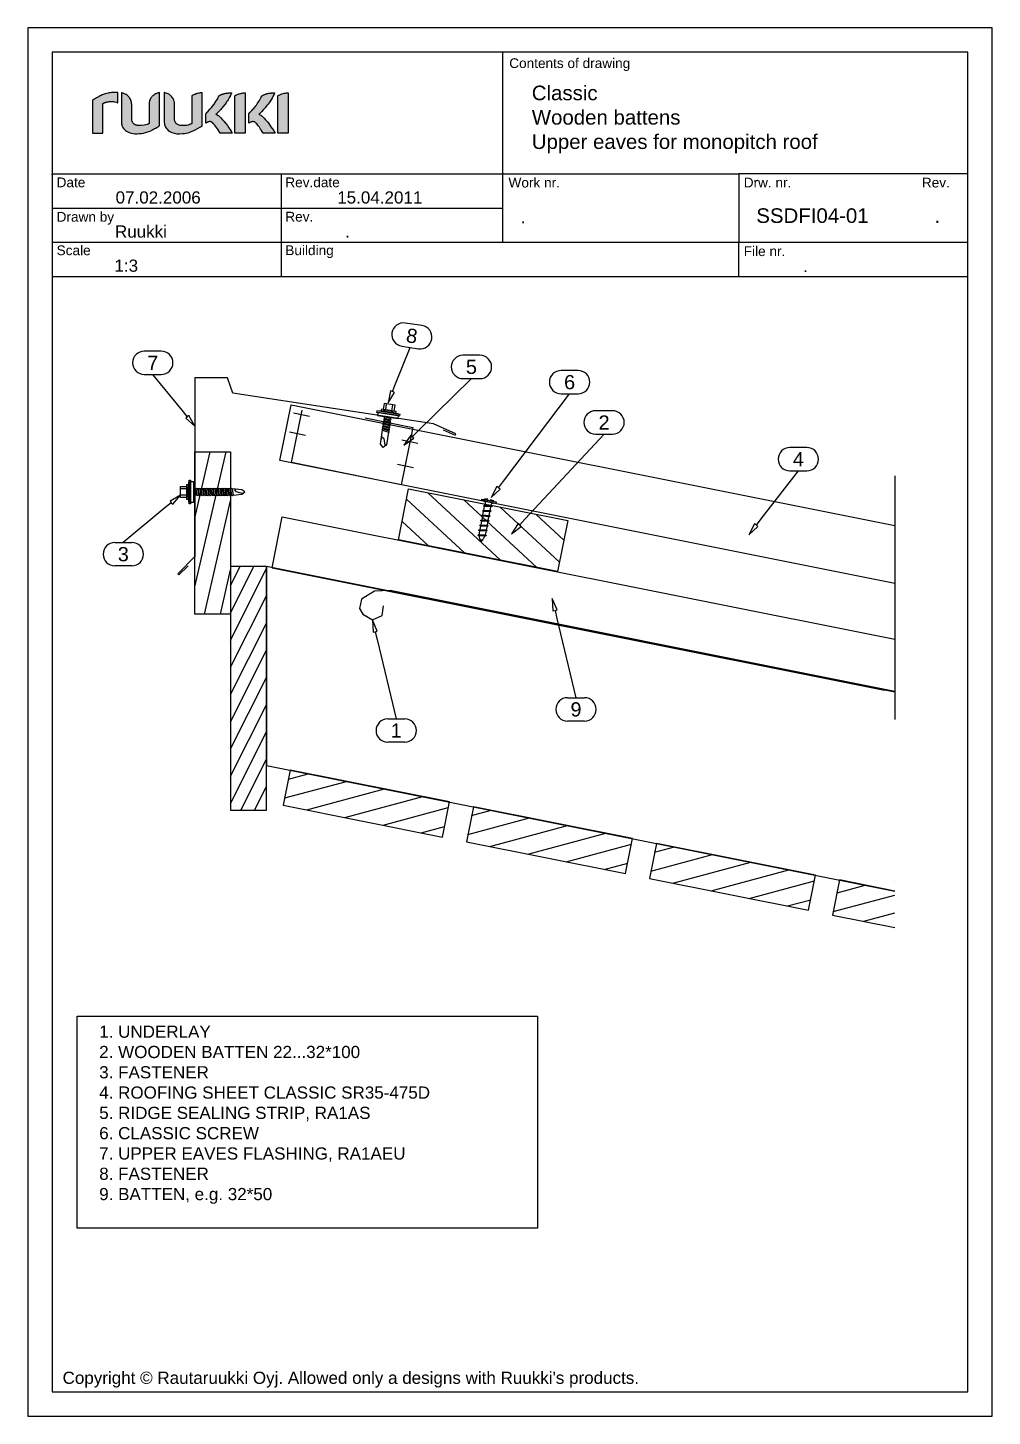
# Model space of a CAD drawing. Extents: x 2509 to 12199, y -2580 to 855.
# Drawn here: x 4762 to 5356, y -855 to 0 of the extents above; entities that cross this region are included whole.
import ezdxf
from ezdxf.enums import TextEntityAlignment as Align

# ---------------------------------------------------------------- set-up
doc = ezdxf.new("R2010")
doc.units = 0
doc.header["$LTSCALE"] = 50
doc.header["$PDSIZE"] = 50
doc.linetypes.add('PKL', pattern=[7, 3, -2, 0, -2])
doc.layers.get('0').update_dxf_attribs({"color": 1, "linetype": 'CONTINUOUS', "plot": 0})
doc.layers.add('DET_RAAMIT', color=7, linetype='CONTINUOUS')
doc.layers.add('RUUKKI', color=7, linetype='CONTINUOUS')
doc.styles.add('arial', font='ARIAL.TTF')

# ---------------------------------------------------------------- blocks, each defined once
blk = doc.blocks.new('A$C4C3E0FF2')
at = {"layer": 'RUUKKI', "color": 2}
for p, q in [((-34.05, 55.08), (-38.36, 33.5)), ((0, 48.27), (-34.05, 55.08)), ((-38.36, 33.5), (0, 25.83))]:
    blk.add_line(p, q, dxfattribs=at)
at = {"layer": 'RUUKKI', "color": 1}
for p, q in [((-35.61, 47.25), (-18.23, 51.91)), ((-37.94, 35.63), (0, 45.8)), ((-19.16, 29.66), (0, 34.8))]:
    blk.add_line(p, q, dxfattribs=at)
blk = doc.blocks.new('A$C3EC32FBC')
at = {"layer": 'RUUKKI', "color": 2}
for p, q in [((-108.45, 44.13), (-112.77, 22.55)), ((-10.39, 24.51), (-108.45, 44.13)), ((-112.77, 22.55), (-14.71, 2.94)), ((-14.71, 2.94), (-10.39, 24.51))]:
    blk.add_line(p, q, dxfattribs=at)
at = {"layer": 'RUUKKI', "color": 1}
for p, q in [((-111.87, 27.04), (-73.89, 37.21)), ((-109.55, 38.66), (-97.4, 41.92)), ((-98.33, 19.67), (-50.39, 32.51)), ((-74.82, 14.96), (-26.88, 27.81)), ((-51.32, 10.26), (-11.09, 21.04)), ((-27.81, 5.56), (-13.41, 9.42))]:
    blk.add_line(p, q, dxfattribs=at)
blk = doc.blocks.new('A$C348756DF')
at = {"color": 5}
blk.add_line((146.95, 400.81), (146.95, 523.19), dxfattribs=at)
at = {"layer": 'RUUKKI', "color": 5}
for p, q in [((534.01, 445.77), (146.95, 523.19)), ((146.95, 400.81), (534.01, 323.4))]:
    blk.add_line(p, q, dxfattribs=at)
blk = doc.blocks.new('A$C6B8A0B27')
at = {"layer": 'RUUKKI', "color": 5}
for p, q in [((3.56, -0.71), (9.83, 30.67)), ((9.83, 30.67), (387.06, -44.78)), ((3.56, -0.71), (380.78, -76.16))]:
    blk.add_line(p, q, dxfattribs=at)
blk = doc.blocks.new('A$C1F2B6DF7')
at = {"layer": 'RUUKKI', "color": 1}
for p, q in [((-22, 138.32), (-16.16, 150)), ((-22, 121.55), (-7.78, 150)), ((-22, 104.78), (0, 148.78)), ((-22, 88.01), (0, 132.01)), ((-22, 71.24), (0, 115.24)), ((-22, 54.47), (0, 98.47)), ((-22, 37.7), (0, 81.7)), ((-22, 20.93), (0, 64.93)), ((-22, 4.16), (0, 48.16)), ((-15.69, 0), (0, 31.39)), ((-7.31, 0), (0, 14.62))]:
    blk.add_line(p, q, dxfattribs=at)
at = {"layer": 'RUUKKI', "color": 2}
for p, q in [((0, 150), (-22, 150)), ((-22, 150), (-22, 0)), ((0, 0), (0, 150)), ((-22, 0), (0, 0))]:
    blk.add_line(p, q, dxfattribs=at)
at = {"layer": 'RUUKKI', "color": 5}
blk.add_line((0, 150), (0, 27.62), dxfattribs=at)
blk = doc.blocks.new('A$C1BC70346')
at = {"layer": 'RUUKKI', "color": 2}
for p, q in [((-320.38, 232.95), (-328.38, 228.1)), ((-310.8, 233.31), (-320.38, 232.95)), ((0.1, 171.13), (-310.8, 233.31)), ((-328.38, 228.1), (-329.72, 222.29)), ((-315.77, 218.04), (-314.92, 223.86)), ((-329.72, 222.29), (-327.66, 218.77)), ((-327.66, 218.77), (-321.72, 215.26)), ((-321.72, 215.26), (-315.77, 218.04))]:
    blk.add_line(p, q, dxfattribs=at)
blk = doc.blocks.new('A$C03FF51AC')
at = {"layer": 'RUUKKI', "color": 2}
for p, q in [((0, 19.61), (6.28, 50.99)), ((6.28, 50.99), (104.33, 31.38)), ((104.33, 31.38), (98.06, 0)), ((98.06, 0), (0, 19.61))]:
    blk.add_line(p, q, dxfattribs=at)
at = {"layer": 'RUUKKI', "color": 1}
for p, q in [((5, 44.63), (40.72, 11.47)), ((18.17, 48.61), (62.97, 7.02)), ((40.41, 44.16), (85.21, 2.57)), ((62.66, 39.71), (99.21, 5.77)), ((84.9, 35.26), (101.95, 19.44)), ((2.27, 30.96), (18.48, 15.92))]:
    blk.add_line(p, q, dxfattribs=at)
blk = doc.blocks.new('A$C60F20828')
at = {"layer": 'RUUKKI', "color": 1}
for p, q in [((-3.06, 13.21), (-23.06, 13.21)), ((-23.06, 13.21), (-23.06, -96.79)), ((0.36, 3.81), (-3.06, 13.21)), ((123.91, -15.14), (0.36, 3.81)), ((137.65, -21.17), (123.91, -15.14)), ((129.92, -18.87), (137.25, -22.09)), ((137.25, -22.09), (137.65, -21.17)), ((-23.06, -96.79), (-33.67, -107.4)), ((-32.96, -108.1), (-27.3, -102.45)), ((-33.67, -107.4), (-32.96, -108.1))]:
    blk.add_line(p, q, dxfattribs=at)
blk = doc.blocks.new('A$C24F5666F')
at = {"layer": 'RUUKKI', "color": 1}
for p, q in [((-5.3, 93.64), (-4.54, 98.97)), ((-6.06, 93.64), (-9.87, 93.64)), ((-6.06, 89.83), (-9.87, 89.83)), ((-4.54, 84.5), (-5.3, 89.83)), ((-1.72, 93.64), (-1.87, 93.64)), ((-1.19, 89.83), (-1.87, 89.83)), ((0.34, 89.83), (-0.42, 89.83)), ((1.86, 89.83), (1.1, 89.83)), ((3.39, 89.83), (2.62, 89.83)), ((4.91, 89.83), (4.15, 89.83)), ((7.96, 89.83), (7.2, 89.83)), ((9.48, 89.83), (8.72, 89.83)), ((19.61, 93.64), (18.85, 93.64)), ((20.15, 89.83), (19.39, 89.83))]:
    blk.add_line(p, q, dxfattribs=at)
for points in [[(-6.06, 88.31), (-9.87, 88.31), (-9.87, 95.16), (-6.06, 95.16)], [(-5.3, 87.16), (-6.06, 87.16), (-6.06, 96.31), (-5.3, 96.31)], [(-3.78, 84.5), (-4.54, 84.5), (-4.54, 98.97), (-3.78, 98.97)], [(-1.87, 85.26), (-3.78, 85.26), (-3.78, 98.21), (-1.87, 98.21)], [(-0.73, 89.37), (-1.19, 89.83), (-1.72, 93.64), (-1.41, 94.17), (-0.96, 93.64), (-0.42, 89.83)], [(0.8, 89.37), (0.34, 89.83), (-0.2, 93.64), (0.11, 94.17), (0.57, 93.64), (1.1, 89.83)], [(2.32, 89.37), (1.86, 89.83), (1.33, 93.64), (1.63, 94.17), (2.09, 93.64), (2.62, 89.83)], [(3.84, 89.37), (3.39, 89.83), (2.85, 93.64), (3.16, 94.17), (3.61, 93.64), (4.15, 89.83)], [(5.37, 89.37), (4.91, 89.83), (4.38, 93.64), (4.68, 94.17), (5.14, 93.64), (5.67, 89.83)], [(6.89, 89.37), (6.43, 89.83), (5.9, 93.64), (6.2, 94.17), (6.66, 93.64), (7.2, 89.83)], [(8.41, 89.37), (7.96, 89.83), (7.42, 93.64), (7.73, 94.17), (8.19, 93.64), (8.72, 89.83)], [(9.94, 89.37), (9.48, 89.83), (8.95, 93.64), (9.25, 94.17), (9.71, 93.64), (10.24, 89.83)], [(11.46, 89.37), (11, 89.83), (10.47, 93.64), (10.78, 94.17), (11.23, 93.64), (11.77, 89.83)], [(12.99, 89.37), (12.53, 89.83), (12, 93.64), (12.3, 94.17), (12.76, 93.64), (13.29, 89.83)], [(14.51, 89.37), (14.05, 89.83), (13.52, 93.64), (13.82, 94.17), (14.28, 93.64), (14.81, 89.83)], [(16.03, 89.37), (15.58, 89.83), (15.04, 93.64), (15.35, 94.17), (15.8, 93.64), (16.34, 89.83)], [(17.56, 89.37), (17.1, 89.83), (16.57, 93.64), (16.87, 94.17), (17.33, 93.64), (17.86, 89.83)], [(19.08, 89.37), (18.62, 89.83), (18.09, 93.64), (18.4, 94.17), (18.85, 93.64), (19.39, 89.83)], [(20.6, 89.37), (20.15, 89.83), (19.61, 93.64), (19.92, 94.17), (20.38, 93.64), (20.91, 89.83)], [(22.13, 89.37), (21.67, 89.83), (21.14, 93.64), (21.44, 94.17), (21.9, 93.64), (22.43, 89.83)]]:
    blk.add_lwpolyline(points, close=True, dxfattribs=at)
for points in [[(-0.2, 93.64), (-0.96, 93.64)], [(1.33, 93.64), (0.57, 93.64)], [(2.85, 93.64), (2.09, 93.64)], [(4.38, 93.64), (3.61, 93.64)], [(5.9, 93.64), (5.14, 93.64)], [(5.67, 89.83), (6.43, 89.83)], [(7.42, 93.64), (6.66, 93.64)], [(8.95, 93.64), (8.19, 93.64)], [(10.47, 93.64), (9.71, 93.64)], [(10.24, 89.83), (11, 89.83)], [(12, 93.64), (11.23, 93.64)], [(11.77, 89.83), (12.53, 89.83)], [(13.52, 93.64), (12.76, 93.64)], [(13.29, 89.83), (14.05, 89.83)], [(15.04, 93.64), (14.28, 93.64)], [(14.81, 89.83), (15.58, 89.83)], [(16.57, 93.64), (15.8, 93.64)], [(16.34, 89.83), (17.1, 89.83)], [(18.09, 93.64), (17.33, 93.64)], [(17.86, 89.83), (18.62, 89.83)], [(21.14, 93.64), (20.38, 93.64)], [(20.91, 89.83), (21.67, 89.83)], [(22.43, 89.83), (27.8, 90.33), (29.7, 91.74), (27.8, 93.14), (21.9, 93.64)], [(25.13, 93.37), (23.22, 92.99), (24.14, 91.92), (28.1, 90.97), (27.89, 90.43)]]:
    blk.add_lwpolyline(points, dxfattribs=at)
blk = doc.blocks.new('A$C25515262')
at = {"layer": 'RUUKKI', "color": 1}
for p, q in [((78.78, -16.63), (79.36, -12.86)), ((82.55, -17.2), (83.12, -13.44)), ((78.66, -17.38), (73.28, -17.32)), ((77.43, -25.44), (77.54, -24.68)), ((77.66, -23.93), (77.78, -23.18)), ((77.89, -22.42), (78.01, -21.67)), ((78.12, -20.92), (78.14, -20.77)), ((81.34, -25.04), (81.46, -24.28)), ((81.58, -23.53), (81.69, -22.78)), ((81.81, -22.02), (81.91, -21.35)), ((87.59, -19.52), (82.43, -17.96)), ((76.97, -28.45), (77.08, -27.7)), ((77.2, -26.94), (77.31, -26.19)), ((80.65, -29.55), (80.77, -28.8)), ((80.88, -28.05), (81, -27.29)), ((81.11, -26.54), (81.23, -25.79))]:
    blk.add_line(p, q, dxfattribs=at)
for points in [[(85.07, -18.36), (85.18, -17.61), (76.14, -16.22), (76.03, -16.97)], [(84.05, -17.43), (84.63, -13.67), (77.85, -12.63), (77.27, -16.39)], [(87.47, -20.27), (87.59, -19.52), (73.28, -17.32), (73.16, -18.08)], [(86.43, -22.04), (86.72, -20.16), (73.92, -18.19), (73.63, -20.07)], [(81.5, -27.06), (81.11, -26.54), (77.43, -25.44), (76.86, -25.66), (77.31, -26.19), (81, -27.29)], [(81.73, -25.56), (81.34, -25.04), (77.66, -23.93), (77.09, -24.15), (77.54, -24.68), (81.23, -25.79)], [(81.96, -24.05), (81.58, -23.53), (77.89, -22.42), (77.32, -22.65), (77.78, -23.18), (81.46, -24.28)], [(82.19, -22.54), (81.81, -22.02), (78.12, -20.92), (77.55, -21.14), (78.01, -21.67), (81.69, -22.78)], [(81.03, -30.08), (80.65, -29.55), (76.97, -28.45), (76.39, -28.67), (76.85, -29.2), (80.54, -30.31)], [(81.26, -28.57), (80.88, -28.05), (77.2, -26.94), (76.62, -27.16), (77.08, -27.7), (80.77, -28.8)]]:
    blk.add_lwpolyline(points, close=True, dxfattribs=at)
for points in [[(80.54, -30.31), (79.32, -38.24), (77.15, -39.84), (75.55, -37.67), (76.85, -29.2)], [(75.96, -35.03), (76.62, -33.2), (77.54, -34.27), (78.14, -38.37), (79.21, -38.32)], [(76.97, -28.45), (76.99, -28.33)], [(80.67, -29.43), (80.65, -29.55)]]:
    blk.add_lwpolyline(points, dxfattribs=at)
blk = doc.blocks.new('A$C10E95AC4')
at = {"layer": 'RUUKKI', "color": 1}
for p, q in [((-44, 29.79), (-34.54, 70.77)), ((-44, -12.55), (-24.76, 70.77)), ((-38.08, -29.23), (-22, 40.4)), ((-28.3, -29.23), (-22, -1.94))]:
    blk.add_line(p, q, dxfattribs=at)
at = {"layer": 'RUUKKI', "color": 2}
for p, q in [((-44, -29.23), (-44, 70.77)), ((-44, 70.77), (-22, 70.77)), ((-22, 70.77), (-22, -29.23)), ((-22, -29.23), (-44, -29.23))]:
    blk.add_line(p, q, dxfattribs=at)
blk = doc.blocks.new('ruukki_dwg')
at = {"layer": 'RUUKKI'}
for points in [[(-27.9, 99.7), (-27.9, 57.3), (-14.6, 57.3), (-14.6, 95.4), (-14, 95.7), (-13.7, 95.9), (-13.4, 96), (-13.1, 96.2), (-12.8, 96.3), (-12.5, 96.4), (-12.1, 96.6), (-11.5, 96.8), (-11.1, 96.9), (-10.8, 97), (-10.4, 97.1), (-10.1, 97.2), (-9.8, 97.3), (-9.1, 97.5), (-8.4, 97.6), (-7.4, 97.8), (-6.7, 97.9), (-5.8, 98.1), (-4.9, 98.1), (-3.3, 98.1), (-1.1, 98), (0.3, 97.8), (2.3, 97.3), (3.8, 96.6), (4.2, 96.4), (4.3, 96.4), (4.4, 96.4), (4.4, 96.4), (4.4, 109.6), (4.2, 109.7), (3.9, 109.7), (3.7, 109.7), (2.4, 109.7), (1.3, 109.7), (0.1, 109.7), (-1, 109.6), (-2.1, 109.5), (-3.6, 109.4), (-5.1, 109.2), (-6.5, 109), (-7.8, 108.8), (-9.9, 108.3), (-11.5, 107.8), (-13, 107.3), (-14.2, 106.9), (-15.4, 106.4), (-16.9, 105.7), (-18.1, 105.2), (-19.4, 104.5), (-23, 102.6), (-25.5, 101.1), (-26.5, 100.5), (-27.3, 100), (-27.6, 99.9), (-27.9, 99.7)], [(9.1, 109.3), (9.1, 72.2), (9.1, 70.8), (9.3, 69.4), (9.6, 68.1), (10, 66.9), (10.3, 66.1), (10.7, 65.4), (11.1, 64.6), (11.8, 63.6), (12.3, 63), (13.4, 61.8), (14.3, 61), (15.6, 60.1), (16.6, 59.4), (18.1, 58.7), (18.9, 58.3), (20.4, 57.8), (22.1, 57.3), (24.2, 56.9), (26.3, 56.7), (29.3, 56.7), (32, 56.9), (35, 57.2), (37.3, 57.6), (41.4, 58.6), (45.8, 60.2), (49.1, 61.9), (51.7, 63.3), (53, 64), (54.8, 65.1), (56, 65.8), (56.9, 66.4), (57.6, 66.9), (57.8, 67), (57.8, 88.2), (57.8, 109.5), (57.1, 109.3), (56.5, 109.1), (55.8, 108.9), (55.5, 108.8), (54.8, 108.6), (53.9, 108.2), (52.7, 107.7), (51.6, 107), (50.5, 106.3), (49.9, 105.9), (49.2, 105.2), (48.7, 104.8), (48.1, 104.1), (47.6, 103.6), (47.2, 103.1), (46.9, 102.5), (46.5, 102), (46.3, 101.7), (45.9, 100.8), (45.3, 99.2), (45, 98.2), (44.8, 97.1), (44.6, 96), (44.6, 95.3), (44.6, 94.5), (44.6, 69.8), (43.4, 69.2), (42.1, 68.7), (40.4, 68.1), (38.4, 67.6), (34.6, 67.1), (33.3, 67.1), (31.3, 67.2), (29.8, 67.4), (28.7, 67.6), (27.7, 67.9), (26.7, 68.3), (25.4, 69), (24.6, 69.8), (23.7, 70.9), (23.2, 71.7), (22.8, 72.7), (22.5, 73.7), (22.4, 74.3), (22.3, 74.9), (22.3, 75.6), (22.3, 76.2), (22.3, 76.6), (22.3, 94.3), (22.2, 95.5), (22, 97.3), (21.7, 98.4), (21.3, 99.7), (20.6, 101.2), (19.6, 102.9), (19, 103.7), (18.6, 104.1), (17.9, 104.9), (16.9, 105.7), (16.4, 106.1), (15.3, 106.8), (14.1, 107.5), (13.2, 107.9), (12.3, 108.3), (11.4, 108.7), (10.7, 108.9), (10.1, 109.1), (9.7, 109.1), (9.4, 109.2), (9.1, 109.3)], [(64, 109.5), (64, 72.2), (64, 71.3), (64.1, 70.3), (64.4, 68.5), (64.8, 67.3), (65.2, 66.1), (65.8, 65), (66.7, 63.6), (67.7, 62.4), (69.2, 61), (71.2, 59.6), (73.8, 58.3), (77, 57.3), (80.3, 56.8), (83.6, 56.7), (87.5, 56.9), (89.9, 57.2), (92.2, 57.6), (94.3, 58.1), (95.9, 58.5), (97.4, 59), (101, 60.4), (104.3, 62), (107.6, 63.8), (110.6, 65.7), (112.6, 67), (112.6, 109.2), (112.2, 109.2), (111.7, 109.1), (111.2, 109.1), (110.8, 109.1), (110.1, 109), (109.1, 108.8), (108.6, 108.7), (108.1, 108.6), (106.5, 108.2), (105.8, 108.1), (105.1, 107.9), (104.5, 107.7), (104.2, 107.6), (104, 107.5), (103.4, 107.3), (103.1, 107.2), (102.6, 107), (102.2, 106.8), (101.7, 106.6), (100.8, 106.1), (100.3, 105.8), (100, 105.6), (99.7, 105.5), (99.5, 105.3), (99.5, 69.8), (98.9, 69.5), (98, 69.1), (97.3, 68.8), (96.3, 68.4), (95.6, 68.2), (94.6, 67.9), (92.9, 67.5), (91.9, 67.3), (90.7, 67.2), (89.8, 67.1), (88.5, 67.1), (87.2, 67.1), (86.2, 67.2), (85.3, 67.3), (84.4, 67.4), (83.3, 67.7), (82.3, 68), (81.2, 68.5), (80.5, 68.9), (79.8, 69.4), (79.5, 69.7), (78.8, 70.4), (78.4, 71), (78, 71.9), (77.7, 72.6), (77.5, 73.2), (77.3, 74.3), (77.2, 75.2), (77.2, 76.2), (77.2, 76.5), (77.2, 94.5), (77.1, 95.3), (77, 96.8), (76.6, 98.5), (76.3, 99.5), (75.8, 100.8), (75.2, 102), (74.3, 103.3), (73.2, 104.6), (72, 105.7), (70.5, 106.8), (69, 107.7), (67.8, 108.2), (66.6, 108.7), (66, 108.9), (65.3, 109.1), (64.3, 109.4), (64, 109.5)], [(117.3, 82.4), (118, 83.1), (119.1, 84.2), (119.7, 84.9), (120.6, 85.9), (122.5, 88), (124.5, 90.3), (126.3, 92.5), (128, 94.7), (130.5, 98.7), (132, 101.2), (132.9, 103), (133.5, 104.2), (134, 105.3), (134.3, 105.5), (134.8, 105.8), (135.3, 106), (135.9, 106.4), (136.4, 106.6), (137, 106.8), (137.6, 107.1), (138.3, 107.4), (138.7, 107.5), (139, 107.6), (139.5, 107.7), (139.9, 107.9), (140.3, 108), (140.8, 108.1), (141.2, 108.2), (141.7, 108.3), (142.7, 108.5), (143.4, 108.7), (144.2, 108.8), (144.9, 108.8), (145.6, 108.9), (146.3, 109), (148.5, 109.1), (149.8, 109.2), (150.1, 109.2), (150.3, 109.2), (150.3, 109), (150.2, 108.8), (150, 108.3), (149.6, 107.4), (149.3, 106.7), (149, 106), (148.8, 105.7), (147.6, 103.4), (146.8, 101.9), (145.8, 100.3), (145, 99), (143.9, 97.4), (143.1, 96.4), (141.9, 94.7), (139.2, 91.3), (138.1, 89.9), (137.4, 89.1), (136.4, 87.9), (134.3, 85.6), (133.2, 84.5), (132.2, 83.5), (130.8, 82.1), (130.2, 81.6), (130.6, 81.5), (131.4, 81.2), (131.7, 81), (132.4, 80.6), (133.4, 79.9), (134.2, 79.3), (134.4, 79.1), (135.6, 78), (136.6, 76.9), (138.7, 74.6), (140.3, 72.8), (142.9, 69.7), (144.8, 67.1), (146.8, 64.2), (149.1, 60.8), (149.4, 60.4), (150, 59.3), (150.4, 58.6), (150.9, 57.8), (151, 57.5), (151.1, 57.3), (135.7, 57.3), (134.4, 59.4), (132.9, 61.8), (132, 63.2), (129.7, 66.4), (128.3, 68.2), (126.8, 69.9), (125.7, 71), (124.9, 71.6), (124.4, 71.9), (124.1, 72), (123.9, 72.1), (123.8, 72.2), (123.5, 72.2), (123.2, 72.3), (123, 72.3), (122.8, 72.3), (122.6, 72.3), (122.1, 72.3), (121.9, 72.3), (121.6, 72.2), (121.1, 72.1), (120.8, 72), (120.5, 72), (120.4, 71.9), (120.1, 71.8), (119.8, 71.7), (119.6, 71.6), (119.3, 71.5), (119, 71.3), (118.8, 71.2), (118.5, 71), (118.3, 70.9), (117.8, 70.6), (117.8, 70.6), (117.7, 70.5), (117.5, 70.5), (117.3, 70.3), (117.3, 82.4)], [(154.5, 105.3), (155, 105.6), (155.6, 106), (156.2, 106.3), (156.8, 106.6), (157.2, 106.8), (158.7, 107.4), (159.6, 107.7), (160.5, 108), (161.9, 108.3), (163.1, 108.6), (164.2, 108.8), (165.4, 109), (166.6, 109.1), (167.1, 109.1), (167.7, 109.2), (167.7, 57.3), (154.5, 57.3), (154.5, 105.3)], [(172.4, 82.4), (173.8, 83.9), (175.4, 85.6), (176.3, 86.7), (177.5, 88), (178.6, 89.1), (179.6, 90.3), (180.5, 91.4), (181.3, 92.5), (182.1, 93.5), (182.7, 94.3), (183.2, 95), (184.8, 97.4), (186, 99.3), (187, 101.2), (188.3, 103.6), (188.8, 104.8), (189.1, 105.3), (189.2, 105.4), (189.5, 105.6), (189.7, 105.7), (190, 105.9), (190.5, 106.2), (191.2, 106.5), (191.7, 106.7), (192.3, 107), (193, 107.2), (193.7, 107.5), (194.5, 107.7), (194.9, 107.9), (195.4, 108), (195.8, 108.1), (196.3, 108.2), (196.8, 108.3), (197.8, 108.5), (198.5, 108.7), (199.6, 108.8), (200.3, 108.9), (201, 108.9), (201.4, 109), (202.4, 109), (203.6, 109.1), (204, 109.1), (204.8, 109.2), (205.2, 109.2), (205.4, 109.2), (205.3, 109), (205.3, 109), (205.2, 108.8), (205.1, 108.5), (205, 108.3), (204.9, 108), (204.8, 107.7), (204.7, 107.4), (204.5, 107.1), (204.4, 106.7), (204.2, 106.4), (203.7, 105.3), (203.5, 104.9), (203.3, 104.5), (203.1, 104.1), (203, 103.9), (202.8, 103.6), (202.4, 102.8), (202, 102.2), (201.3, 101), (200, 99), (199.2, 97.8), (198.2, 96.4), (196.9, 94.7), (195.5, 92.8), (194.3, 91.3), (193.1, 89.9), (192.1, 88.7), (190.8, 87.2), (188.8, 85.1), (187.8, 84), (186.3, 82.6), (185.8, 82.1), (185.3, 81.6), (186, 81.4), (186.6, 81.1), (187, 81), (187.5, 80.6), (188, 80.2), (188.6, 79.8), (189.2, 79.3), (190.1, 78.4), (192.1, 76.5), (193.8, 74.6), (196.1, 71.9), (197.9, 69.7), (200.7, 65.8), (202.4, 63.5), (204.2, 60.8), (205.3, 58.9), (206.2, 57.3), (190.8, 57.3), (189.9, 58.8), (188.5, 61), (187.4, 62.7), (185.8, 65.1), (184.4, 66.9), (183.4, 68.2), (182.4, 69.3), (181.3, 70.4), (180.4, 71.3), (179.8, 71.8), (179.2, 72), (178.6, 72.2), (178, 72.3), (177.6, 72.3), (176.9, 72.3), (176.4, 72.2), (175.7, 72), (175.1, 71.8), (174.7, 71.6), (174.1, 71.3), (173.5, 71), (173.1, 70.8), (172.7, 70.5), (172.4, 70.4), (172.4, 70.3), (172.4, 82.4)], [(209.6, 105.3), (210.1, 105.6), (210.7, 106), (211.3, 106.3), (211.9, 106.6), (212.8, 107), (213.8, 107.4), (214.7, 107.7), (216.3, 108.2), (217.6, 108.5), (219.3, 108.8), (220.5, 109), (221.5, 109.1), (222.4, 109.1), (222.8, 109.2), (222.8, 57.3), (209.6, 57.3), (209.6, 105.3)]]:
    blk.add_lwpolyline(points, dxfattribs=at)
blk = doc.blocks.new('A$C14605E1D')
at = {"layer": 'RUUKKI', "color": 7}
for p, q in [((30.36, -5.47), (37.22, 28.85)), ((37.22, 28.85), (409.06, -45.52)), ((409.06, -81.21), (30.36, -5.47))]:
    blk.add_line(p, q, dxfattribs=at)
blk = doc.blocks.new('A$C73EE7CDB')
at = {"layer": 'RUUKKI', "color": 3, "ltscale": 25}
for p, q in [((0.23, -35.52), (6.8, -3.18)), ((45.62, -8.01), (75.02, -13.98)), ((75.02, -13.98), (67.84, -49.26)), ((67.84, -49.26), (0.23, -35.52))]:
    blk.add_line(p, q, dxfattribs=at)
at = {"layer": 'RUUKKI', "ltscale": 25}
for p, q in [((11.31, -7.15), (1.41, -5.13)), ((8.92, -18.91), (-0.98, -16.89)), ((78.14, -23.79), (68.24, -21.78)), ((75.4, -38.82), (65.5, -36.81))]:
    blk.add_line(p, q, dxfattribs=at)
blk = doc.blocks.new('A$C76F629A4')
at = {"layer": 'RUUKKI', "color": 1}
for p, q in [((-51.63, 6.48), (-51.2, 8.65)), ((-52.82, 0.5), (-52.39, 2.67)), ((-52.23, 3.49), (-51.8, 5.66)), ((-48.98, 0.28), (-48.55, 2.45)), ((-48.39, 3.27), (-47.96, 5.44)), ((-47.79, 6.26), (-47.36, 8.43))]:
    blk.add_line(p, q, dxfattribs=at)
for points in [[(-52.92, 13.3), (-44.09, 11.54), (-44.29, 10.56), (-53.11, 12.32)], [(-46.57, 8.81), (-47.16, 8.42), (-51.39, 8.66), (-51.9, 9.1), (-51.23, 9.48), (-47, 9.24)], [(-48.36, -0.16), (-48.95, -0.55), (-53.18, -0.31), (-53.69, 0.14), (-53.01, 0.52), (-48.79, 0.27)], [(-47.77, 2.83), (-48.36, 2.44), (-52.58, 2.68), (-53.09, 3.13), (-52.42, 3.5), (-48.19, 3.26)], [(-47.17, 5.82), (-47.76, 5.43), (-51.99, 5.67), (-52.49, 6.11), (-51.82, 6.49), (-47.6, 6.25)], [(-50.15, -9.12), (-50.74, -9.52), (-54.9, -9.28), (-55.41, -8.83), (-54.73, -8.46), (-50.58, -8.7)], [(-49.55, -6.13), (-50.14, -6.53), (-54.37, -6.28), (-54.88, -5.84), (-54.2, -5.46), (-49.98, -5.71)], [(-48.96, -3.14), (-49.55, -3.54), (-53.77, -3.3), (-54.28, -2.85), (-53.61, -2.47), (-49.38, -2.72)], [(-52.27, -12.03), (-52.7, -12.31), (-53.99, -12.23), (-54.35, -11.92), (-53.87, -11.64), (-52.58, -11.72)]]:
    blk.add_lwpolyline(points, close=True, dxfattribs=at)
for points in [[(-49.19, 12.57), (-49.26, 13.25, 0.08871), (-51.74, 13.07, 0.082321)], [(-51.04, 9.47), (-50.77, 10.83, 0.414214), (-51.55, 12.01)], [(-45.27, 11.78, 0.08871), (-47.49, 12.9), (-47.82, 12.3)], [(-47.2, 9.25), (-47.03, 10.09, -0.414214), (-45.85, 10.87)], [(-54.43, -8.47, -0.048189), (-54.23, -6.56), (-54.18, -6.3)], [(-50.34, -6.52), (-50.5, -7.3, -0.035659), (-50.87, -8.68, -0.035659)], [(-53.94, -11.68), (-54.12, -10.96, -0.041911), (-54.39, -9.31)], [(-51.2, -9.49, -0.053388), (-52.29, -11.32), (-52.58, -11.72)]]:
    blk.add_lwpolyline(points, format="xyb", dxfattribs=at)
for points in [[(-52.39, 2.67), (-52.41, 2.59)], [(-48.57, 2.37), (-48.55, 2.45)], [(-54.23, -6.56), (-54.18, -6.3)], [(-54.02, -5.47), (-53.58, -3.31)], [(-53.42, -2.48), (-52.99, -0.32)], [(-50.34, -6.52), (-50.5, -7.3)], [(-49.74, -3.53), (-50.18, -5.7)], [(-49.15, -0.54), (-49.58, -2.71)], [(-53.59, -13.07), (-53.8, -12.25)], [(-53.01, -12.29), (-53.59, -13.07)]]:
    blk.add_lwpolyline(points, dxfattribs=at)

msp = doc.modelspace()

# ---------------------------------------------------------------- hatches: boundary and pattern name
at = {"layer": 'RUUKKI'}
h = msp.add_hatch(color=256, dxfattribs=at)
h.paths.add_polyline_path([(4801.89, -44.61), (4801.89, -65), (4808.25, -65), (4808.25, -46.65), (4808.53, -46.5), (4808.68, -46.44), (4808.83, -46.37), (4808.98, -46.3), (4809.14, -46.24), (4809.29, -46.18), (4809.45, -46.11), (4809.77, -46), (4809.93, -45.94), (4810.1, -45.89), (4810.26, -45.84), (4810.42, -45.8), (4810.59, -45.75), (4810.92, -45.66), (4811.25, -45.59), (4811.74, -45.5), (4812.05, -45.45), (4812.51, -45.39), (4812.93, -45.36), (4813.68, -45.35), (4814.74, -45.41), (4815.42, -45.49), (4816.4, -45.74), (4817.13, -46.07), (4817.32, -46.19), (4817.37, -46.2), (4817.41, -46.2), (4817.41, -46.19), (4817.41, -39.83), (4817.29, -39.82), (4817.17, -39.8), (4817.05, -39.8), (4816.46, -39.8), (4815.89, -39.8), (4815.34, -39.81), (4814.81, -39.84), (4814.3, -39.87), (4813.56, -39.94), (4812.85, -40.02), (4812.17, -40.12), (4811.53, -40.25), (4810.52, -40.48), (4809.76, -40.7), (4809.02, -40.95), (4808.46, -41.15), (4807.89, -41.38), (4807.14, -41.7), (4806.6, -41.95), (4805.94, -42.29), (4804.22, -43.22), (4803.01, -43.92), (4802.52, -44.21), (4802.14, -44.44), (4802.01, -44.53)])
h.paths.add_polyline_path([(4819.65, -39.99), (4819.65, -57.81), (4819.68, -58.51), (4819.76, -59.16), (4819.9, -59.79), (4820.09, -60.39), (4820.25, -60.76), (4820.42, -61.12), (4820.61, -61.47), (4820.95, -61.95), (4821.18, -62.26), (4821.71, -62.82), (4822.14, -63.21), (4822.78, -63.67), (4823.28, -63.98), (4823.99, -64.33), (4824.35, -64.49), (4825.11, -64.76), (4825.89, -64.98), (4826.9, -65.16), (4827.92, -65.26), (4829.38, -65.26), (4830.69, -65.2), (4832.13, -65.04), (4833.22, -64.86), (4835.19, -64.35), (4837.28, -63.57), (4838.89, -62.8), (4840.14, -62.13), (4840.78, -61.76), (4841.63, -61.26), (4842.22, -60.88), (4842.63, -60.62), (4842.97, -60.39), (4843.07, -60.32), (4843.07, -50.12), (4843.07, -39.91), (4842.75, -39.99), (4842.43, -40.07), (4842.12, -40.17), (4841.96, -40.22), (4841.66, -40.33), (4841.2, -40.5), (4840.63, -40.78), (4840.07, -41.09), (4839.55, -41.44), (4839.3, -41.63), (4838.94, -41.94), (4838.71, -42.15), (4838.39, -42.49), (4838.19, -42.73), (4838, -42.98), (4837.82, -43.24), (4837.65, -43.5), (4837.57, -43.64), (4837.35, -44.07), (4837.06, -44.83), (4836.91, -45.32), (4836.81, -45.83), (4836.74, -46.36), (4836.72, -46.73), (4836.71, -47.1), (4836.71, -58.99), (4836.14, -59.27), (4835.52, -59.53), (4834.72, -59.8), (4833.73, -60.05), (4831.91, -60.29), (4831.27, -60.29), (4830.33, -60.24), (4829.62, -60.14), (4829.08, -60.04), (4828.59, -59.89), (4828.13, -59.71), (4827.52, -59.36), (4827.09, -59), (4826.66, -58.47), (4826.43, -58.06), (4826.25, -57.6), (4826.11, -57.09), (4826.06, -56.81), (4826.03, -56.52), (4826, -56.21), (4825.99, -55.89), (4825.98, -55.73), (4825.98, -47.19), (4825.96, -46.63), (4825.85, -45.75), (4825.74, -45.25), (4825.54, -44.61), (4825.21, -43.88), (4824.7, -43.06), (4824.41, -42.7), (4824.21, -42.46), (4823.88, -42.12), (4823.41, -41.72), (4823.16, -41.53), (4822.63, -41.17), (4822.09, -40.85), (4821.65, -40.64), (4821.2, -40.45), (4820.75, -40.29), (4820.44, -40.19), (4820.12, -40.1), (4819.97, -40.06), (4819.81, -40.02)])
h.paths.add_polyline_path([(4846.05, -39.91), (4846.05, -57.81), (4846.06, -58.28), (4846.1, -58.73), (4846.25, -59.59), (4846.42, -60.19), (4846.65, -60.76), (4846.92, -61.29), (4847.35, -61.95), (4847.84, -62.55), (4848.54, -63.21), (4849.51, -63.88), (4850.75, -64.49), (4852.29, -64.98), (4853.91, -65.23), (4855.5, -65.27), (4857.34, -65.18), (4858.53, -65.04), (4859.63, -64.86), (4860.65, -64.62), (4861.41, -64.41), (4862.14, -64.17), (4863.85, -63.5), (4865.46, -62.71), (4867.03, -61.86), (4868.47, -60.98), (4869.45, -60.32), (4869.45, -40.05), (4869.22, -40.06), (4869, -40.07), (4868.73, -40.09), (4868.58, -40.1), (4868.21, -40.15), (4867.77, -40.22), (4867.51, -40.27), (4867.25, -40.32), (4866.48, -40.49), (4866.15, -40.58), (4865.84, -40.66), (4865.55, -40.76), (4865.41, -40.8), (4865.27, -40.85), (4865.01, -40.94), (4864.88, -40.99), (4864.64, -41.08), (4864.41, -41.18), (4864.19, -41.28), (4863.73, -41.52), (4863.5, -41.66), (4863.36, -41.75), (4863.23, -41.83), (4863.11, -41.91), (4863.11, -58.99), (4862.83, -59.14), (4862.39, -59.34), (4862.08, -59.47), (4861.6, -59.65), (4861.28, -59.75), (4860.79, -59.89), (4859.97, -60.09), (4859.49, -60.17), (4858.87, -60.25), (4858.44, -60.29), (4857.84, -60.29), (4857.2, -60.27), (4856.74, -60.24), (4856.3, -60.19), (4855.88, -60.13), (4855.35, -60.01), (4854.87, -59.85), (4854.32, -59.61), (4854.02, -59.43), (4853.66, -59.16), (4853.49, -59.01), (4853.19, -58.67), (4853, -58.38), (4852.78, -57.97), (4852.65, -57.61), (4852.57, -57.36), (4852.47, -56.83), (4852.42, -56.39), (4852.39, -55.91), (4852.39, -55.75), (4852.39, -47.1), (4852.37, -46.73), (4852.32, -46.01), (4852.14, -45.16), (4851.99, -44.68), (4851.75, -44.07), (4851.45, -43.5), (4851.01, -42.86), (4850.5, -42.26), (4849.93, -41.73), (4849.17, -41.18), (4848.48, -40.78), (4847.9, -40.5), (4847.3, -40.27), (4847, -40.17), (4846.68, -40.07), (4846.21, -39.95)])
h.paths.add_polyline_path([(4871.7, -52.92), (4872.02, -52.61), (4872.54, -52.05), (4872.83, -51.73), (4873.29, -51.23), (4874.18, -50.25), (4875.15, -49.12), (4876, -48.07), (4876.82, -46.99), (4878.05, -45.1), (4878.74, -43.87), (4879.21, -43), (4879.48, -42.44), (4879.74, -41.91), (4879.88, -41.81), (4880.09, -41.68), (4880.33, -41.55), (4880.63, -41.39), (4880.87, -41.28), (4881.14, -41.17), (4881.45, -41.04), (4881.78, -40.92), (4881.96, -40.86), (4882.14, -40.8), (4882.34, -40.74), (4882.54, -40.68), (4882.76, -40.62), (4882.97, -40.56), (4883.2, -40.51), (4883.43, -40.45), (4883.92, -40.36), (4884.26, -40.3), (4884.6, -40.25), (4884.95, -40.21), (4885.3, -40.17), (4885.64, -40.15), (4886.7, -40.08), (4887.31, -40.06), (4887.46, -40.05), (4887.57, -40.05), (4887.53, -40.15), (4887.5, -40.25), (4887.41, -40.48), (4887.22, -40.91), (4887.08, -41.23), (4886.92, -41.57), (4886.84, -41.74), (4886.27, -42.83), (4885.87, -43.53), (4885.41, -44.3), (4884.99, -44.96), (4884.49, -45.69), (4884.11, -46.21), (4883.52, -47.01), (4882.23, -48.66), (4881.69, -49.31), (4881.35, -49.71), (4880.87, -50.27), (4879.85, -51.37), (4879.34, -51.9), (4878.87, -52.37), (4878.16, -53.05), (4877.9, -53.3), (4878.07, -53.34), (4878.47, -53.5), (4878.63, -53.58), (4878.97, -53.78), (4879.41, -54.1), (4879.8, -54.43), (4879.91, -54.52), (4880.47, -55.05), (4880.97, -55.56), (4882, -56.65), (4882.76, -57.53), (4883.98, -59.05), (4884.91, -60.3), (4885.87, -61.66), (4886.99, -63.32), (4887.11, -63.52), (4887.42, -64.04), (4887.6, -64.35), (4887.83, -64.76), (4887.89, -64.88), (4887.95, -65), (4880.54, -65), (4879.91, -63.96), (4879.19, -62.82), (4878.76, -62.16), (4877.65, -60.59), (4877, -59.76), (4876.26, -58.96), (4875.73, -58.43), (4875.36, -58.11), (4875.09, -57.95), (4874.98, -57.9), (4874.86, -57.86), (4874.8, -57.84), (4874.68, -57.82), (4874.54, -57.8), (4874.42, -57.78), (4874.35, -57.78), (4874.22, -57.78), (4874.02, -57.79), (4873.89, -57.8), (4873.76, -57.82), (4873.5, -57.87), (4873.38, -57.9), (4873.24, -57.94), (4873.17, -57.97), (4873.03, -58.02), (4872.88, -58.08), (4872.81, -58.12), (4872.66, -58.18), (4872.52, -58.25), (4872.39, -58.32), (4872.27, -58.39), (4872.15, -58.46), (4871.95, -58.58), (4871.86, -58.63), (4871.8, -58.66), (4871.7, -58.73)])
h.paths.add_polyline_path([(4889.58, -41.91), (4889.82, -41.75), (4890.12, -41.57), (4890.38, -41.43), (4890.67, -41.28), (4890.88, -41.18), (4891.61, -40.89), (4892.02, -40.76), (4892.46, -40.62), (4893.11, -40.45), (4893.71, -40.32), (4894.22, -40.23), (4894.82, -40.14), (4895.41, -40.09), (4895.64, -40.07), (4895.92, -40.05), (4895.92, -65), (4889.58, -65)])
h.paths.add_polyline_path([(4898.17, -52.92), (4898.86, -52.21), (4899.61, -51.4), (4900.08, -50.88), (4900.65, -50.25), (4901.15, -49.68), (4901.62, -49.12), (4902.07, -48.58), (4902.47, -48.07), (4902.83, -47.6), (4903.14, -47.19), (4903.4, -46.84), (4904.14, -45.73), (4904.71, -44.79), (4905.22, -43.87), (4905.82, -42.72), (4906.08, -42.17), (4906.21, -41.91), (4906.26, -41.87), (4906.43, -41.76), (4906.49, -41.72), (4906.63, -41.64), (4906.89, -41.5), (4907.22, -41.34), (4907.48, -41.23), (4907.77, -41.11), (4908.08, -40.98), (4908.43, -40.86), (4908.81, -40.74), (4909.01, -40.68), (4909.22, -40.62), (4909.44, -40.56), (4909.67, -40.51), (4909.9, -40.45), (4910.39, -40.36), (4910.73, -40.3), (4911.25, -40.23), (4911.6, -40.19), (4911.94, -40.16), (4912.11, -40.15), (4912.6, -40.11), (4913.17, -40.08), (4913.4, -40.07), (4913.78, -40.06), (4913.93, -40.05), (4914.04, -40.05), (4914.01, -40.15), (4913.98, -40.25), (4913.93, -40.36), (4913.88, -40.48), (4913.82, -40.62), (4913.76, -40.75), (4913.69, -40.91), (4913.63, -41.06), (4913.55, -41.23), (4913.47, -41.39), (4913.21, -41.92), (4913.13, -42.1), (4913.04, -42.28), (4912.95, -42.46), (4912.88, -42.58), (4912.81, -42.71), (4912.59, -43.1), (4912.43, -43.39), (4912.07, -43.99), (4911.46, -44.96), (4911.08, -45.51), (4910.58, -46.21), (4909.99, -47.01), (4909.27, -47.94), (4908.7, -48.66), (4908.16, -49.31), (4907.65, -49.9), (4907.03, -50.61), (4906.06, -51.63), (4905.57, -52.14), (4904.89, -52.8), (4904.63, -53.05), (4904.37, -53.3), (4904.7, -53.39), (4905.01, -53.54), (4905.18, -53.62), (4905.43, -53.78), (4905.7, -53.96), (4905.97, -54.18), (4906.27, -54.43), (4906.7, -54.82), (4907.65, -55.78), (4908.47, -56.65), (4909.59, -57.97), (4910.44, -59.05), (4911.81, -60.9), (4912.6, -62.03), (4913.46, -63.32), (4913.99, -64.2), (4914.42, -65), (4907.01, -65), (4906.59, -64.29), (4905.92, -63.22), (4905.37, -62.39), (4904.6, -61.26), (4903.96, -60.38), (4903.47, -59.76), (4903, -59.22), (4902.46, -58.68), (4902.04, -58.28), (4901.72, -58.03), (4901.45, -57.9), (4901.14, -57.82), (4900.88, -57.78), (4900.69, -57.78), (4900.36, -57.8), (4900.1, -57.84), (4899.78, -57.92), (4899.5, -58.02), (4899.28, -58.12), (4899, -58.25), (4898.73, -58.39), (4898.51, -58.52), (4898.33, -58.63), (4898.19, -58.71), (4898.17, -58.73)])
h.paths.add_polyline_path([(4916.09, -41.91), (4916.33, -41.75), (4916.62, -41.57), (4916.88, -41.43), (4917.18, -41.28), (4917.61, -41.08), (4918.11, -40.89), (4918.52, -40.76), (4919.29, -40.54), (4919.92, -40.39), (4920.72, -40.23), (4921.33, -40.14), (4921.8, -40.1), (4922.25, -40.07), (4922.43, -40.05), (4922.43, -65), (4916.09, -65)])

# ---------------------------------------------------------------- linework, layer by layer
at = {"layer": 'RUUKKI', "color": 2}
for p, q in [((4777, -90), (5200, -90)), ((4918, -90), (4918, -153.24)), ((5054.5, -132), (5054.5, -90)), ((4777, -111), (5054.5, -111)), ((4777, -132), (5200, -132)), ((4777, -153.24), (5341, -153.24))]:
    msp.add_line(p, q, dxfattribs=at)
at = {"layer": 'RUUKKI', "color": 1}
for p, q in [((5004.85, -183.41), (4994.47, -181.83)), ((4992.3, -196.03), (4997.49, -196.82)), ((4844.25, -199.11), (4833.75, -199.11)), ((4988.55, -219.31), (4997.49, -196.82)), ((4997.49, -196.82), (5002.68, -197.61)), ((5040.5, -201.69), (5030, -201.69)), ((4833.75, -213.48), (4839, -213.48)), ((4857.04, -235.57), (4839, -213.48)), ((4839, -213.48), (4844.25, -213.48)), ((5100.95, -211.03), (5090.45, -211.03)), ((4986.7, -223.96), (4988.55, -219.31)), ((5002.49, -248.26), (5035.25, -216.05)), ((5030, -216.05), (5035.25, -216.05)), ((5035.25, -216.05), (5040.5, -216.05)), ((4985.45, -223.58), (4983.93, -230.93)), ((4983.93, -230.93), (4987.87, -224.54)), ((4986.7, -223.96), (4985.45, -223.58)), ((4987.87, -224.54), (4986.7, -223.96)), ((5054.98, -279.23), (5095.7, -225.39)), ((5090.45, -225.39), (5095.7, -225.39)), ((5095.7, -225.39), (5100.95, -225.39)), ((4860.21, -239.44), (4857.04, -235.57)), ((4861.29, -238.71), (4860.21, -239.44)), ((4864.95, -245.25), (4861.29, -238.71)), ((5122.18, -235.84), (5111.68, -235.84)), ((4860.21, -239.44), (4859.27, -240.36)), ((4859.27, -240.36), (4864.95, -245.25)), ((4997.93, -250.91), (4993.57, -257.02)), ((4993.57, -257.02), (4999.75, -252.77)), ((4998.92, -251.76), (4997.93, -250.91)), ((4998.92, -251.76), (5002.49, -248.26)), ((4999.75, -252.77), (4998.92, -251.76)), ((5068.38, -302.49), (5116.93, -250.2)), ((5111.68, -250.2), (5116.93, -250.2)), ((5116.93, -250.2), (5122.18, -250.2)), ((5241.85, -258.5), (5231.35, -258.5)), ((5213.78, -302.29), (5236.6, -272.86)), ((5231.35, -272.86), (5236.6, -272.86)), ((5236.6, -272.86), (5241.85, -272.86)), ((5051.96, -283.22), (5054.98, -279.23)), ((4856.14, -287.75), (4849.62, -291.46)), ((4851.28, -293.46), (4856.14, -287.75)), ((5050.85, -282.52), (5047.44, -289.2)), ((5047.44, -289.2), (5052.93, -284.09)), ((5051.96, -283.22), (5050.85, -282.52)), ((5052.93, -284.09), (5051.96, -283.22)), ((4846.51, -295.72), (4820.84, -316.96)), ((4850.36, -292.53), (4846.51, -295.72)), ((4849.62, -291.46), (4850.36, -292.53)), ((4850.36, -292.53), (4851.28, -293.46)), ((5063.95, -305.35), (5059.88, -311.65)), ((5059.88, -311.65), (5065.86, -307.13)), ((5064.98, -306.16), (5063.95, -305.35)), ((5064.98, -306.16), (5068.38, -302.49)), ((5065.86, -307.13), (5064.98, -306.16)), ((5209.62, -305.53), (5206.13, -312.17)), ((5206.13, -312.17), (5211.68, -307.13)), ((5210.72, -306.24), (5209.62, -305.53)), ((5210.72, -306.24), (5213.78, -302.29)), ((5211.68, -307.13), (5210.72, -306.24)), ((4815.59, -316.96), (4820.84, -316.96)), ((4820.84, -316.96), (4826.09, -316.96)), ((4826.09, -331.33), (4815.59, -331.33)), ((5088.01, -358.42), (5085.02, -351.54)), ((5085.02, -351.54), (5085.48, -359.02)), ((5085.48, -359.02), (5086.77, -358.83)), ((5086.77, -358.83), (5088.01, -358.42)), ((5086.77, -358.83), (5087.93, -363.69)), ((4977.28, -371.49), (4974.29, -364.61)), ((4974.29, -364.61), (4974.75, -372.09)), ((5087.93, -363.69), (5099.64, -412.53)), ((4974.75, -372.09), (4976.04, -371.9)), ((4976.04, -371.9), (4977.28, -371.49)), ((4976.04, -371.9), (4977.21, -376.76)), ((4977.21, -376.76), (4988.91, -425.6)), ((5094.39, -412.53), (5099.64, -412.53)), ((5099.64, -412.53), (5104.89, -412.53)), ((4983.66, -425.6), (4988.91, -425.6)), ((4988.91, -425.6), (4994.16, -425.6)), ((5104.89, -426.89), (5094.39, -426.89)), ((4994.16, -439.96), (4983.66, -439.96))]:
    msp.add_line(p, q, dxfattribs=at)
at = {"layer": 'RUUKKI', "color": 1, "linetype": 'PKL'}
msp.add_line((5296.01, -275.92), (5296.01, -579.87), dxfattribs=at)
at = {"layer": 'RUUKKI', "color": 2}
for points in [[(4762, -855), (5356, -855), (5356, 0), (4762, 0)], [(4777, -840), (5341, -840), (5341, -15), (4777, -15)], [(5200, -90), (5200, -132), (5341, -132), (5341, -90)]]:
    msp.add_lwpolyline(points, close=True, dxfattribs=at)
for points in [[(5054.5, -90), (5054.5, -15)], [(5200, -153.24), (5200, -132.02)]]:
    msp.add_lwpolyline(points, dxfattribs=at)
at = {"layer": 'RUUKKI', "color": 5}
msp.add_lwpolyline([(4792.38, -608.64), (5075.9, -608.64), (5075.9, -739.26), (4792.38, -739.26)], close=True, dxfattribs=at)
at = {"layer": 'RUUKKI', "color": 1}
for centre, start, end in [((4993.39, -188.93), 81.32403, 261.32403), ((5003.77, -190.51), 261.32403, 81.32403), ((4833.75, -206.3), 90, 270), ((4844.25, -206.3), 270, 90), ((5030, -208.87), 90, 270), ((5040.5, -208.87), 270, 90), ((5090.45, -218.21), 90, 270), ((5100.95, -218.21), 270, 90), ((5111.68, -243.02), 90, 270), ((5122.18, -243.02), 270, 90), ((5231.35, -265.68), 90, 270), ((5241.85, -265.68), 270, 90), ((4815.59, -324.14), 90, 270), ((4826.09, -324.14), 270, 90), ((5094.39, -419.71), 90, 270), ((5104.89, -419.71), 270, 90), ((4983.66, -432.78), 90, 270), ((4994.16, -432.78), 270, 90)]:
    msp.add_arc(centre, 7.18, start, end, dxfattribs=at)
at = {"layer": 'RUUKKI', "color": 2}
msp.add_point((4777, -90.38), dxfattribs=at)

# ---------------------------------------------------------------- block references
at = {"layer": 'RUUKKI', "ltscale": 70, "xscale": 0.4808491020012298, "yscale": 0.4808491020012298, "zscale": 0.4808491020009115}
msp.add_blockref('ruukki_dwg', (4815.29, -92.54), dxfattribs=at)
at = {"layer": 'RUUKKI', "color": 0}
for name, p in [('A$C60F20828', (4888.01, -228.8)), ('A$C25515262', (4903.68, -218.66)), ('A$C24F5666F', (4866.01, -377.58)), ('A$C03FF51AC', (4990.25, -334.9)), ('A$C1BC70346', (5296.01, -579.87)), ('A$C3EC32FBC', (5032.11, -501.26)), ('A$C3EC32FBC', (5144.88, -523.81)), ('A$C3EC32FBC', (5257.64, -546.36)), ('A$C4C3E0FF2', (5296.01, -579.87))]:
    msp.add_blockref(name, p, dxfattribs=at)
at = {"layer": 'RUUKKI'}
for name, p in [('A$C14605E1D', (4886.95, -261.05)), ('A$C73EE7CDB', (4924.17, -232.2)), ('A$C10E95AC4', (4908.95, -331.81)), ('A$C76F629A4', (5094.58, -303.52))]:
    msp.add_blockref(name, p, dxfattribs=at)
at = {"layer": 'RUUKKI', "color": 5}
for name, p in [('A$C6B8A0B27', (4908.95, -331.81)), ('A$C348756DF', (4762, -855))]:
    msp.add_blockref(name, p, dxfattribs=at)
at = {"layer": 'RUUKKI', "color": 1}
msp.add_blockref('A$C1F2B6DF7', (4908.95, -481.81), dxfattribs=at)

# ---------------------------------------------------------------- texts
at = {"layer": 'DET_RAAMIT', "color": 3, "insert": (5210.69, -111.18), "char_height": 9, "width": 79.4642, "attachment_point": 1, "style": 'arial'}
msp.add_mtext('{\\C2;SSDFI04-01}', dxfattribs=at)
at = {"layer": 'RUUKKI', "color": 1, "style": 'arial'}
for s, p in [('Contents of drawing', (5058.52, -24.79)), ('Date', (4779.77, -98.2)), ('Rev.date', (4920.63, -98.18)), ('Work nr.', (5058.08, -98.35)), ('Drw. nr.', (5202.95, -98.31)), ('Rev.', (5312.66, -98.32)), ('Drawn by', (4779.77, -119.42)), ('Rev.', (4920.63, -119.34)), ('Scale', (4779.77, -140.03)), ('Building', (4920.63, -140.02)), ('File nr.', (5202.95, -140.58))]:
    msp.add_text(s, height=6, dxfattribs=at).set_placement(p)
at = {"layer": 'RUUKKI', "color": 2, "style": 'arial'}
for s, p in [('07.02.2006', (4816.09, -108.24)), ('15.04.2011', (4952.59, -108.24)), ('Ruukki', (4815.7, -129.21)), ('1:3', (4815.39, -150.24))]:
    msp.add_text(s, height=7.5, dxfattribs=at).set_placement(p)
msp.add_text('8', height=8.75, rotation=351.32403, dxfattribs=at).set_placement((4998.58, -189.72), align=Align.MIDDLE)
for s, p in [('7', (4839, -206.3)), ('5', (5035.25, -208.87)), ('6', (5095.7, -218.21)), ('2', (5116.93, -243.02)), ('4', (5236.6, -265.68)), ('3', (4820.84, -324.14)), ('9', (5099.64, -419.71)), ('1', (4988.91, -432.78))]:
    msp.add_text(s, height=8.75, dxfattribs=at).set_placement(p, align=Align.MIDDLE)
at = {"layer": 'RUUKKI', "color": 2, "width": 275.2633, "attachment_point": 1, "style": 'arial'}
for s, insert, char_height in [('Classic\\PWooden battens\\PUpper eaves for monopitch roof', (5072.42, -35.63), 9), ('1. UNDERLAY\\P2. WOODEN BATTEN 22...32*100\\P3. FASTENER\\P4. ROOFING SHEET CLASSIC SR35-475D\\P5. RIDGE SEALING STRIP, RA1AS\\P6. CLASSIC SCREW\\P7. UPPER EAVES FLASHING, RA1AEU \\P8. FASTENER\\P9. BATTEN, e.g. 32*50', (4806, -614.43), 7.5)]:
    msp.add_mtext(s, dxfattribs=dict(at, insert=insert, char_height=char_height))
at = {"layer": 'RUUKKI', "color": 3, "attachment_point": 1, "style": 'arial'}
for insert, char_height, width in [((5065.74, -112.84), 7.5, 101.7471), ((5320.47, -111.18), 9, 16.2996), ((4957.53, -121.71), 7.5, 63.7006), ((5239.53, -142.95), 7.5, 63.7006)]:
    msp.add_mtext('{\\C2;.}', dxfattribs=dict(at, insert=insert, char_height=char_height, width=width))
at = {"layer": 'RUUKKI', "color": 1, "insert": (4783.45, -827.58), "char_height": 7.5, "width": 360.6761, "attachment_point": 1, "style": 'arial'}
msp.add_mtext("Copyright © Rautaruukki Oyj. Allowed only a designs with Ruukki's products.", dxfattribs=at)

doc.saveas('drawing.dxf')
